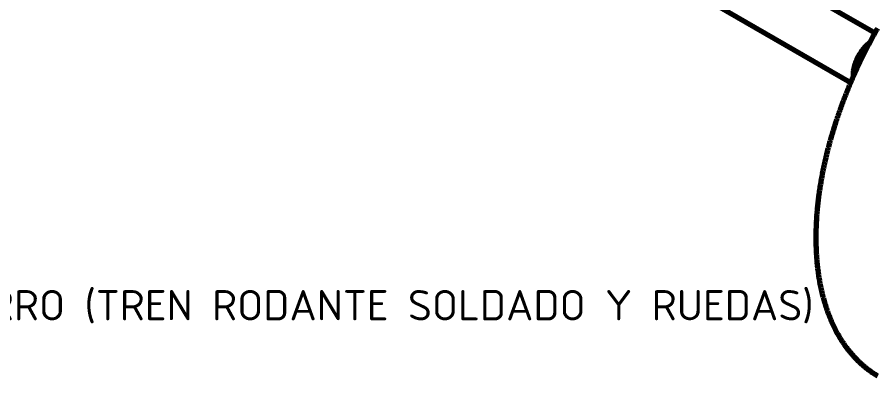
# Model space of a CAD drawing. Header units: millimetres. Extents: x 0 to 841, y 0 to 594.
# Drawn here: x 335.1 to 434.1, y 116.9 to 158.2 of the extents above; entities that cross this region are included whole.
import ezdxf
from ezdxf.enums import TextEntityAlignment as Align

# ---------------------------------------------------------------- set-up
doc = ezdxf.new("R2010")
doc.units = ezdxf.units.MM
doc.layers.add('01-VISIBLE', color=7, linetype='CONTINUOUS', lineweight=70)
doc.layers.add('06-TEXTO', color=7, linetype='CONTINUOUS', lineweight=25)
doc.styles.add('ISO3098', font='isocpeur.ttf')

msp = doc.modelspace()

# ---------------------------------------------------------------- linework, layer by layer
at = {"layer": '01-VISIBLE'}
for p, q in [((383.741, 185.356), (433.903, 156.395)), ((380.566, 179.857), (431.101, 150.68))]:
    msp.add_line(p, q, dxfattribs=at)
for points in [[(434.197, 156.916), (434.11, 156.764), (434.024, 156.612), (433.939, 156.459), (433.854, 156.307), (433.769, 156.154), (433.685, 156.001), (433.601, 155.848), (433.518, 155.694), (433.435, 155.54), (433.353, 155.386), (433.271, 155.232), (433.189, 155.078), (433.108, 154.923), (433.028, 154.768), (432.947, 154.613), (432.868, 154.457), (432.788, 154.302), (432.71, 154.146), (432.631, 153.99), (432.553, 153.833), (432.476, 153.677), (432.399, 153.52), (432.323, 153.363), (432.246, 153.206), (432.171, 153.048), (432.096, 152.891), (432.021, 152.733), (431.947, 152.575), (431.873, 152.416), (431.8, 152.258), (431.727, 152.099), (431.655, 151.94), (431.583, 151.781), (431.511, 151.621), (431.441, 151.462), (431.37, 151.302), (431.3, 151.142), (431.231, 150.982), (431.162, 150.821), (431.093, 150.66), (431.025, 150.5), (430.958, 150.339), (430.89, 150.177), (430.824, 150.016), (430.758, 149.854), (430.692, 149.692), (430.627, 149.53), (430.563, 149.368), (430.498, 149.205), (430.435, 149.043), (430.372, 148.88), (430.309, 148.717), (430.247, 148.553), (430.185, 148.39), (430.124, 148.226), (430.064, 148.063), (430.004, 147.899), (429.944, 147.734), (429.885, 147.57), (429.827, 147.405), (429.769, 147.241), (429.711, 147.076), (429.654, 146.911), (429.598, 146.745), (429.542, 146.58), (429.487, 146.414), (429.432, 146.248), (429.378, 146.082), (429.324, 145.916), (429.271, 145.75), (429.218, 145.583), (429.166, 145.416), (429.115, 145.249), (429.064, 145.082), (429.013, 144.915), (428.964, 144.748), (428.914, 144.58), (428.866, 144.412), (428.817, 144.244), (428.77, 144.076), (428.723, 143.908), (428.676, 143.74), (428.631, 143.571), (428.585, 143.403), (428.541, 143.234), (428.497, 143.065), (428.453, 142.896), (428.41, 142.726), (428.368, 142.557), (428.326, 142.387), (428.285, 142.217), (428.245, 142.047), (428.205, 141.877), (428.166, 141.707), (428.127, 141.537), (428.089, 141.366), (428.052, 141.196), (428.015, 141.025), (427.979, 140.854), (427.944, 140.683), (427.909, 140.512), (427.875, 140.34), (427.842, 140.169), (427.809, 139.997), (427.777, 139.826), (427.745, 139.654), (427.714, 139.482), (427.684, 139.31), (427.655, 139.138), (427.626, 138.966), (427.598, 138.793), (427.571, 138.621), (427.544, 138.448), (427.518, 138.275), (427.493, 138.102), (427.469, 137.929), (427.445, 137.756), (427.422, 137.583), (427.4, 137.41), (427.378, 137.237), (427.357, 137.063), (427.337, 136.89), (427.318, 136.716), (427.299, 136.543), (427.281, 136.369), (427.264, 136.195), (427.248, 136.021), (427.233, 135.847), (427.218, 135.673), (427.204, 135.499), (427.191, 135.325), (427.179, 135.15), (427.168, 134.976), (427.157, 134.802), (427.147, 134.627), (427.138, 134.453), (427.13, 134.278), (427.123, 134.104), (427.117, 133.929), (427.111, 133.755), (427.107, 133.58), (427.103, 133.406), (427.1, 133.231), (427.098, 133.056), (427.098, 132.882), (427.097, 132.707), (427.098, 132.532), (427.1, 132.358), (427.103, 132.183), (427.107, 132.008), (427.111, 131.834), (427.117, 131.659), (427.124, 131.485), (427.131, 131.31), (427.14, 131.136), (427.149, 130.961), (427.16, 130.787), (427.172, 130.613), (427.184, 130.439), (427.198, 130.264), (427.213, 130.09), (427.229, 129.916), (427.246, 129.743), (427.264, 129.569), (427.283, 129.395), (427.304, 129.222), (427.325, 129.048), (427.348, 128.875), (427.371, 128.702), (427.396, 128.529), (427.422, 128.357), (427.449, 128.184), (427.478, 128.012), (427.507, 127.84), (427.538, 127.668), (427.57, 127.496), (427.604, 127.325), (427.638, 127.153), (427.674, 126.982), (427.711, 126.812), (427.75, 126.641), (427.79, 126.471), (427.831, 126.301), (427.873, 126.132), (427.917, 125.963), (427.962, 125.794), (428.009, 125.626), (428.057, 125.458), (428.106, 125.29), (428.157, 125.123), (428.209, 124.957), (428.263, 124.79), (428.318, 124.625), (428.375, 124.459), (428.433, 124.295), (428.492, 124.131), (428.553, 123.967), (428.616, 123.804), (428.68, 123.641), (428.746, 123.48), (428.813, 123.318), (428.882, 123.158), (428.953, 122.998), (429.025, 122.839), (429.099, 122.681), (429.174, 122.523), (429.251, 122.367), (429.33, 122.211), (429.411, 122.056), (429.493, 121.901), (429.577, 121.748), (429.662, 121.596), (429.749, 121.445), (429.838, 121.294), (429.929, 121.145), (430.021, 120.997), (430.116, 120.85), (430.212, 120.704), (430.309, 120.559), (430.409, 120.415), (430.51, 120.273), (430.613, 120.132), (430.718, 119.992), (430.824, 119.854), (430.933, 119.717), (431.043, 119.581), (431.155, 119.447), (431.269, 119.315), (431.384, 119.184), (431.501, 119.054), (431.62, 118.926), (431.741, 118.8), (431.863, 118.676), (431.988, 118.553), (432.113, 118.432), (432.241, 118.312), (432.37, 118.195), (432.501, 118.079), (432.634, 117.966), (432.768, 117.854), (432.904, 117.744), (433.042, 117.636), (433.181, 117.531), (433.321, 117.427), (433.463, 117.326), (433.607, 117.226), (433.752, 117.129), (433.898, 117.034), (434.046, 116.941), (434.195, 116.85)], [(433.275, 155.24), (433.211, 155.19), (433.148, 155.139), (433.086, 155.086), (433.025, 155.032), (432.965, 154.977), (432.906, 154.921), (432.849, 154.864), (432.792, 154.806), (432.736, 154.747), (432.681, 154.687), (432.628, 154.626), (432.575, 154.564), (432.523, 154.501), (432.473, 154.438), (432.423, 154.373), (432.374, 154.308), (432.326, 154.242), (432.28, 154.176), (432.234, 154.109), (432.189, 154.041), (432.146, 153.972), (432.103, 153.903), (432.062, 153.833), (432.021, 153.763), (431.981, 153.692), (431.943, 153.62), (431.906, 153.548), (431.869, 153.476), (431.834, 153.402), (431.8, 153.329), (431.767, 153.254), (431.735, 153.18), (431.704, 153.104), (431.675, 153.029), (431.647, 152.953), (431.62, 152.876), (431.594, 152.799), (431.569, 152.721), (431.546, 152.643), (431.524, 152.565), (431.504, 152.487), (431.485, 152.408), (431.467, 152.328), (431.451, 152.249), (431.437, 152.169), (431.424, 152.088), (431.413, 152.008), (431.404, 151.927), (431.396, 151.846), (431.391, 151.765), (431.387, 151.684), (431.386, 151.603), (431.387, 151.521), (431.39, 151.44), (431.395, 151.359)], [(432.95, 154.618), (432.894, 154.56), (432.839, 154.502), (432.785, 154.442), (432.733, 154.381), (432.681, 154.32), (432.631, 154.258), (432.581, 154.194), (432.533, 154.13), (432.486, 154.065), (432.44, 153.999), (432.395, 153.933), (432.352, 153.865), (432.309, 153.797), (432.268, 153.728), (432.228, 153.659), (432.188, 153.589), (432.151, 153.518), (432.114, 153.447), (432.078, 153.375), (432.044, 153.302), (432.011, 153.229), (431.979, 153.155), (431.949, 153.081), (431.92, 153.006), (431.892, 152.931), (431.865, 152.855), (431.84, 152.779), (431.817, 152.702), (431.795, 152.625), (431.774, 152.547), (431.756, 152.469), (431.738, 152.391), (431.723, 152.312), (431.709, 152.233), (431.697, 152.154), (431.687, 152.074), (431.679, 151.994)]]:
    msp.add_lwpolyline(points, dxfattribs=at)

# ---------------------------------------------------------------- texts
at = {"layer": '06-TEXTO', "style": 'ISO3098'}
msp.add_text('S4 CARRO (TREN RODANTE SOLDADO Y RUEDAS)', height=3.5, dxfattribs=at).set_placement((372.67, 124.995), align=Align.MIDDLE_CENTER)

doc.saveas('drawing.dxf')
